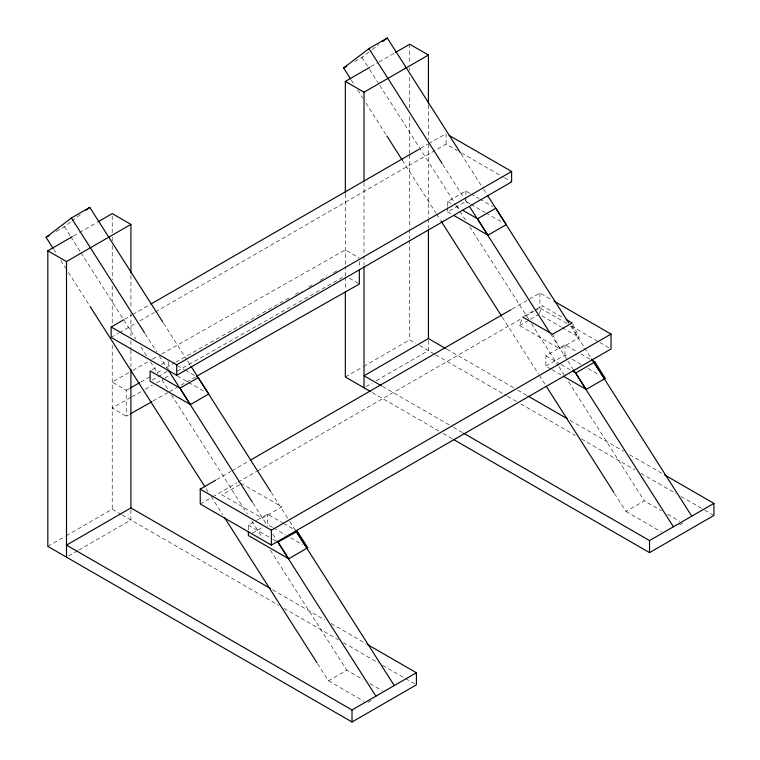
<?xml version="1.0" encoding="UTF-8"?>
<svg xmlns="http://www.w3.org/2000/svg" width="760" height="760" viewBox="0 0 760 760"><rect width="100%" height="100%" fill="white"/><g stroke="black" fill="none" stroke-linecap="round" stroke-linejoin="round"><path stroke-width="0.57" stroke-dasharray="3.8 2.85" d="M572.669 324.007L579.367 337.516L559.778 348.821L519.469 325.555L521.901 319.172M539.467 313.177L542.298 305.729L563.198 317.803M56.278 231.468L64.438 226.765L71.003 221.73M71.944 221.017L80.389 214.557M354.815 61.512L361.95 57.389L371.336 50.207M372.276 49.495L378.841 44.46M73.378 236.037L78.489 233.082M79.515 232.493L96.89 222.461M370.889 66.662L378.052 62.538M379.069 61.94L394.402 53.096M124.516 319.285L131.708 315.134M132.734 314.545L150.204 304.456M420.403 148.457L427.595 144.305M428.621 143.716L445.065 134.225M111.159 337.449L118.351 333.298M119.386 332.709L135.821 323.219M139.925 320.844L154.318 312.541M155.344 311.942L446.091 144.086L457.349 150.584M152.161 369.731L157.225 366.814M161.281 364.467L167.352 360.962M447.649 206.15L447.649 201.533L465.88 191.007L469.86 193.306M152.161 380.114L157.225 377.188M158.241 376.608L167.352 371.336M447.649 207.299L447.649 211.916L465.88 201.381L469.917 203.708M47.823 546.383L65.198 536.351M66.224 535.762L112.223 509.2L121.078 514.311M345.344 377.007L362.719 366.976M363.736 366.387L409.735 339.834L415.634 343.235M68.561 555.987L77.757 550.677M78.784 550.088L130.91 519.992L130.91 507.936M366.073 386.622L372.2 383.078M376.295 380.712L428.421 350.616L428.421 340.755M216.657 479.645L231.021 471.352M232.047 470.753L248.463 461.272M512.192 309.016L539.894 293.018L552.092 300.058M523.688 316.474L535.439 309.69M536.417 309.12L542.298 305.729M200.232 504.013L211.517 497.496M212.543 496.907L237.177 482.685M238.203 482.096L256.671 471.428M257.697 470.839L521.427 318.582M525.531 316.207L533.739 311.467M534.764 310.878L539.894 307.914L567.331 323.75M239.59 484.747L221.958 494.921L262.267 518.197L281.856 506.882L241.547 483.616M519.469 325.555L529.264 319.894M530.242 319.333L539.058 314.241L561.231 327.037M248.368 529.748L248.368 525.141L256.415 520.495M257.422 519.906L267.482 514.102L282.416 522.718M551 369.103L545.88 366.149L545.88 355.765L565.003 344.726L576.944 351.623M252.396 533.197L262.456 527.383M545.88 366.149L565.003 355.11L568.024 356.858M317.613 663.793L328.453 680.808L346.807 670.216L363.005 679.563M614.489 493.42L625.964 511.442L644.318 500.84L661.533 510.777M367.945 702.43L373.036 699.494M679.734 524.818L682.793 523.051M128.725 372.685L112.223 382.042L126.236 390.288L126.236 416.214L129.333 414.466M132.848 370.348L151.42 359.822M152.446 359.233L157.605 356.307M161.737 353.97L345.344 249.85L359.356 258.096M126.236 390.288L129.333 388.531M140.676 382.099L150.993 376.248M157.187 372.742L162.345 369.816M166.468 367.469L174.724 362.795M175.75 362.206L290.244 297.284M295.402 294.358L301.596 290.852M308.816 286.757L312.94 284.411M320.159 280.316L326.353 276.811M333.573 272.716L337.697 270.38M130.786 397.452L112.223 407.977L126.236 416.214M131.822 396.862L141.103 391.599M145.226 389.262L152.446 385.168M156.579 382.822L163.799 378.727M164.825 378.147L169.983 375.221M177.203 371.127L345.344 275.785L345.344 266.351M153.055 401.005L168.53 392.236M169.566 391.647L176.785 387.552M180.909 385.215L195.348 377.026M461.453 152.95L503.424 177.184M504.45 177.773L511.622 181.916M470.858 193.876L478.819 198.474M479.816 199.053L492.756 206.52M470.924 204.288L485.032 212.439M486.039 213.018L502.161 222.328M447.649 201.533L451.715 203.88M455.791 206.236L460.883 209.171M447.649 211.916L451.744 214.282M571.396 326.097L598.832 341.943M599.849 342.522L611.021 348.983M562.239 327.626L579.367 337.516M580.925 353.923L589.883 359.1M572.052 359.185L581.125 364.42M588.173 368.495L599.26 374.889M545.88 355.765L560.111 363.983M561.127 364.572L571.292 370.433M552.026 369.692L561.241 375.012M446.909 349.239L513.665 387.771M517.769 390.146L527.012 395.485M570.142 420.384L623.551 451.221M629.707 454.774L662.568 473.746M419.567 345.505L434.587 354.179M435.613 354.768L506.473 395.684M507.5 396.273L516.743 401.612M520.847 403.978L575.282 435.404M581.438 438.966L634.847 469.794M641.003 473.356L675.925 493.515M681.055 496.479L703.656 509.523M704.681 510.112L713.925 515.451M667.603 514.283L679.753 521.303M625.964 511.442L661.399 531.895M382.517 386.412L452.342 426.73M453.378 427.329L462.622 432.659M372.238 392.54L438.995 431.081M443.108 433.456L452.342 438.786M177.327 365.55L184.291 369.569M185.288 370.148L195.244 375.887M177.441 375.991L187.52 381.805M188.527 382.394L205.656 392.284M283.413 523.298L294.358 529.615M272.526 527.392L267.482 524.476L267.482 514.102M273.534 527.972L285.627 534.954M290.662 537.861L302.755 544.844M248.368 525.141L271.748 538.631M272.764 539.22L276.83 541.567M272.631 589.76L325.005 619.998M331.17 623.551L366.082 643.711M122.056 514.881L278.797 605.369M283.926 608.332L338.361 639.758M343.491 642.722L378.413 662.881M382.517 665.256L415.378 684.228M370.091 683.658L382.242 690.669M328.453 680.808L363.888 701.271M349.344 278.141L359.356 284.022M442.757 164.54L464.569 198.768M461.111 153.938L482.999 188.309M483.635 189.306L486.808 194.294M570.646 325.954L584.012 346.94M584.649 347.947L591.024 357.96M550.468 333.697L567.311 360.145M567.929 361.114L572.878 368.894M361.95 57.389L368.961 68.4M369.597 69.407L379.164 84.417M379.8 85.414L455.648 204.535M456.285 205.542L465.842 220.552M469.67 226.565L528.95 319.656M531.496 323.665L558.267 365.702M558.904 366.7L564.005 374.709M568.471 381.719L644.318 500.84M351.243 79.999L354.426 85.006M357.618 90.013L362.719 98.021M365.902 103.028L386.298 135.052M402.23 160.084L436.012 213.132M436.658 214.139L440.477 220.143M502.303 317.243L538.64 374.3M539.277 375.298L545.015 384.313M163.561 323.256L187.141 360.287M187.786 361.285L190.332 365.294M271.263 492.394L289.113 520.419M289.75 521.417L294.842 529.425M145.226 333.887L156.702 351.909M159.248 355.908L167.542 368.923M253.052 503.215L267.672 526.177M272.755 534.166L276.573 540.16M64.438 226.765L70.177 235.771M70.813 236.768L80.37 251.788M81.006 252.785L135.821 338.874M140.923 346.883L146.661 355.889M150.489 361.902L158.137 373.91M161.956 379.915L168.967 390.925M171.523 394.934L247.37 514.054M251.835 521.056L262.666 538.08M270.313 550.088L346.807 670.216M53.732 249.375L55.642 252.377M60.743 260.385L65.835 268.394M68.39 272.394L89.423 305.425M206.064 488.613L207.983 491.615M211.166 496.622L222.642 514.644M465.205 199.756L468.35 204.706M571.938 325.726L578.132 338.228M552.567 334.276L559.778 348.821M565.003 344.726L565.003 355.11M539.894 293.018L539.894 307.914M465.88 191.007L465.88 195.614M465.88 196.773L465.88 201.381M446.091 133.627L446.091 144.086M428.421 104.852L428.421 139.261M428.421 144.001L428.421 217.559M428.421 218.747L428.421 228.237M409.735 44.241L409.735 63.232M409.735 67.982L409.735 70.357M409.735 77.482L409.735 109.535M409.735 116.65L409.735 153.453M409.735 154.641L409.735 228.247M409.735 229.425L409.735 238.925M409.735 240.112L409.735 339.834M364.03 182.371L364.03 254.733M364.03 255.92L364.03 265.411M359.356 261.63L359.356 267.52M345.344 194.104L345.344 265.173M345.344 276.944L345.344 289.693M168.368 361.532L168.368 368.448M130.91 275.415L130.91 307.448M130.91 313.376L130.91 335.92M130.91 340.66L130.91 348.963M130.91 350.151L130.91 366.757M112.223 215.982L112.223 232.589M112.223 237.339L112.223 240.891M112.223 245.641L112.223 280.041M112.223 285.969L112.223 323.922M112.223 345.277L112.223 509.2"/><path stroke-width="1.14" d="M53.086 248.368L46.075 237.357L71.421 217.968L89.775 207.375L162.925 322.259M86.022 210.244L89.775 207.375M350.607 79.002L343.596 67.991L368.933 48.602L387.286 38L460.474 152.941M382.594 41.591L387.286 38M46.075 237.357L49.134 235.59M343.596 67.991L346.655 66.224M367.108 644.309L416.404 672.761L416.404 684.827L352.013 722L47.823 546.383L47.823 250.791L72.361 236.626M97.907 221.873L112.223 213.607L130.91 224.399L130.91 273.04M345.344 192.916L345.344 81.415L369.873 67.26M395.428 52.507L409.735 44.241L428.421 55.033L428.421 103.673M47.823 250.791L66.51 261.582L130.91 224.399M345.344 81.415L364.03 92.207L428.421 55.033M449.16 135.404L511.622 171.465L511.622 181.916L176.691 375.288L111.159 337.449L111.159 326.999L123.49 319.884M151.23 303.867L419.377 149.055M111.159 326.999L176.691 364.828L511.622 171.465M198.227 377.615L208.8 393.955L190.446 404.558L150.129 381.283L150.129 370.909L179.987 388.141L198.35 377.549M462.916 210.349L477.508 218.775L495.862 208.173L506.312 224.589L487.958 235.182L453.796 215.46M270.579 588.572L130.91 507.936L66.51 545.11L352.013 709.944L416.404 672.761M445.882 348.64L428.421 338.561L364.03 375.744L381.482 385.823M554.125 301.235L611.021 334.087L611.021 348.983L271.358 545.082L200.232 504.013L200.232 489.126L215.631 480.234M250.515 460.094L511.167 309.605M200.232 489.126L271.358 530.186L611.021 334.087M375.905 696.15L277.846 542.156L297.341 531.344L307.791 547.751L288.676 558.79L248.368 535.515L248.368 532.057M572.308 371.022L575.738 373.008L594.861 361.969L605.311 378.385L586.188 389.415L563.283 376.19M463.647 433.257L649.524 540.569L713.925 503.395L713.925 515.451L649.524 552.625L453.378 439.384M130.368 387.942L139.65 382.679M130.368 413.877L152.028 401.594M196.384 376.438L359.356 284.022L359.356 269.876M566.181 319.523L572.156 322.971L552.567 334.276L522.709 317.043M591.869 360.249L594.861 361.969M528.038 396.074L567.064 418.608M664.63 474.933L713.925 503.395M370.187 391.352L345.344 377.007L345.344 292.011M295.355 530.195L297.341 531.344M594.101 362.406L604.552 378.822M487.445 195.291L568.736 322.962M591.66 358.957L691.771 516.183M477.508 218.775L487.958 235.182M575.738 373.008L586.188 389.415M368.933 48.602L442.12 163.542M549.841 332.709L469.613 206.691M573.505 369.863L673.417 526.775M386.935 136.059L402.23 160.084M441.113 221.141L501.667 316.236M546.288 386.308L613.852 492.423M296.58 531.781L307.03 548.188M190.969 366.291L270.626 491.397M295.478 530.423L394.259 685.548M179.987 388.141L190.446 404.558M278.226 542.374L288.676 558.79M71.421 217.968L144.59 332.88M168.178 369.93L252.415 502.217M90.06 306.432L204.791 486.609M224.552 517.645L316.977 662.796M649.524 540.569L649.524 552.625M428.421 229.425L428.421 338.561M364.03 92.207L364.03 181.184M364.03 266.599L364.03 387.799M352.013 709.944L352.013 722M271.358 530.186L271.358 545.082M176.691 364.828L176.691 375.288M130.91 369.132L130.91 507.936M66.51 261.582L66.51 557.165"/></g></svg>
